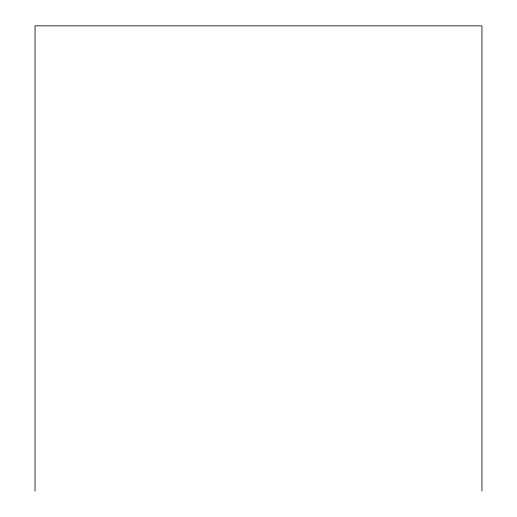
<?xml version="1.0" encoding="UTF-8"?>
<svg xmlns="http://www.w3.org/2000/svg" width="517" height="517" viewBox="0 0 517 517"><rect width="100%" height="100%" fill="white"/><g stroke="black" fill="none" stroke-linecap="round" stroke-linejoin="round"><path stroke-width="0.78" d="M481.947 491.15L481.947 25.85L35.053 25.85L35.053 491.15"/></g></svg>
